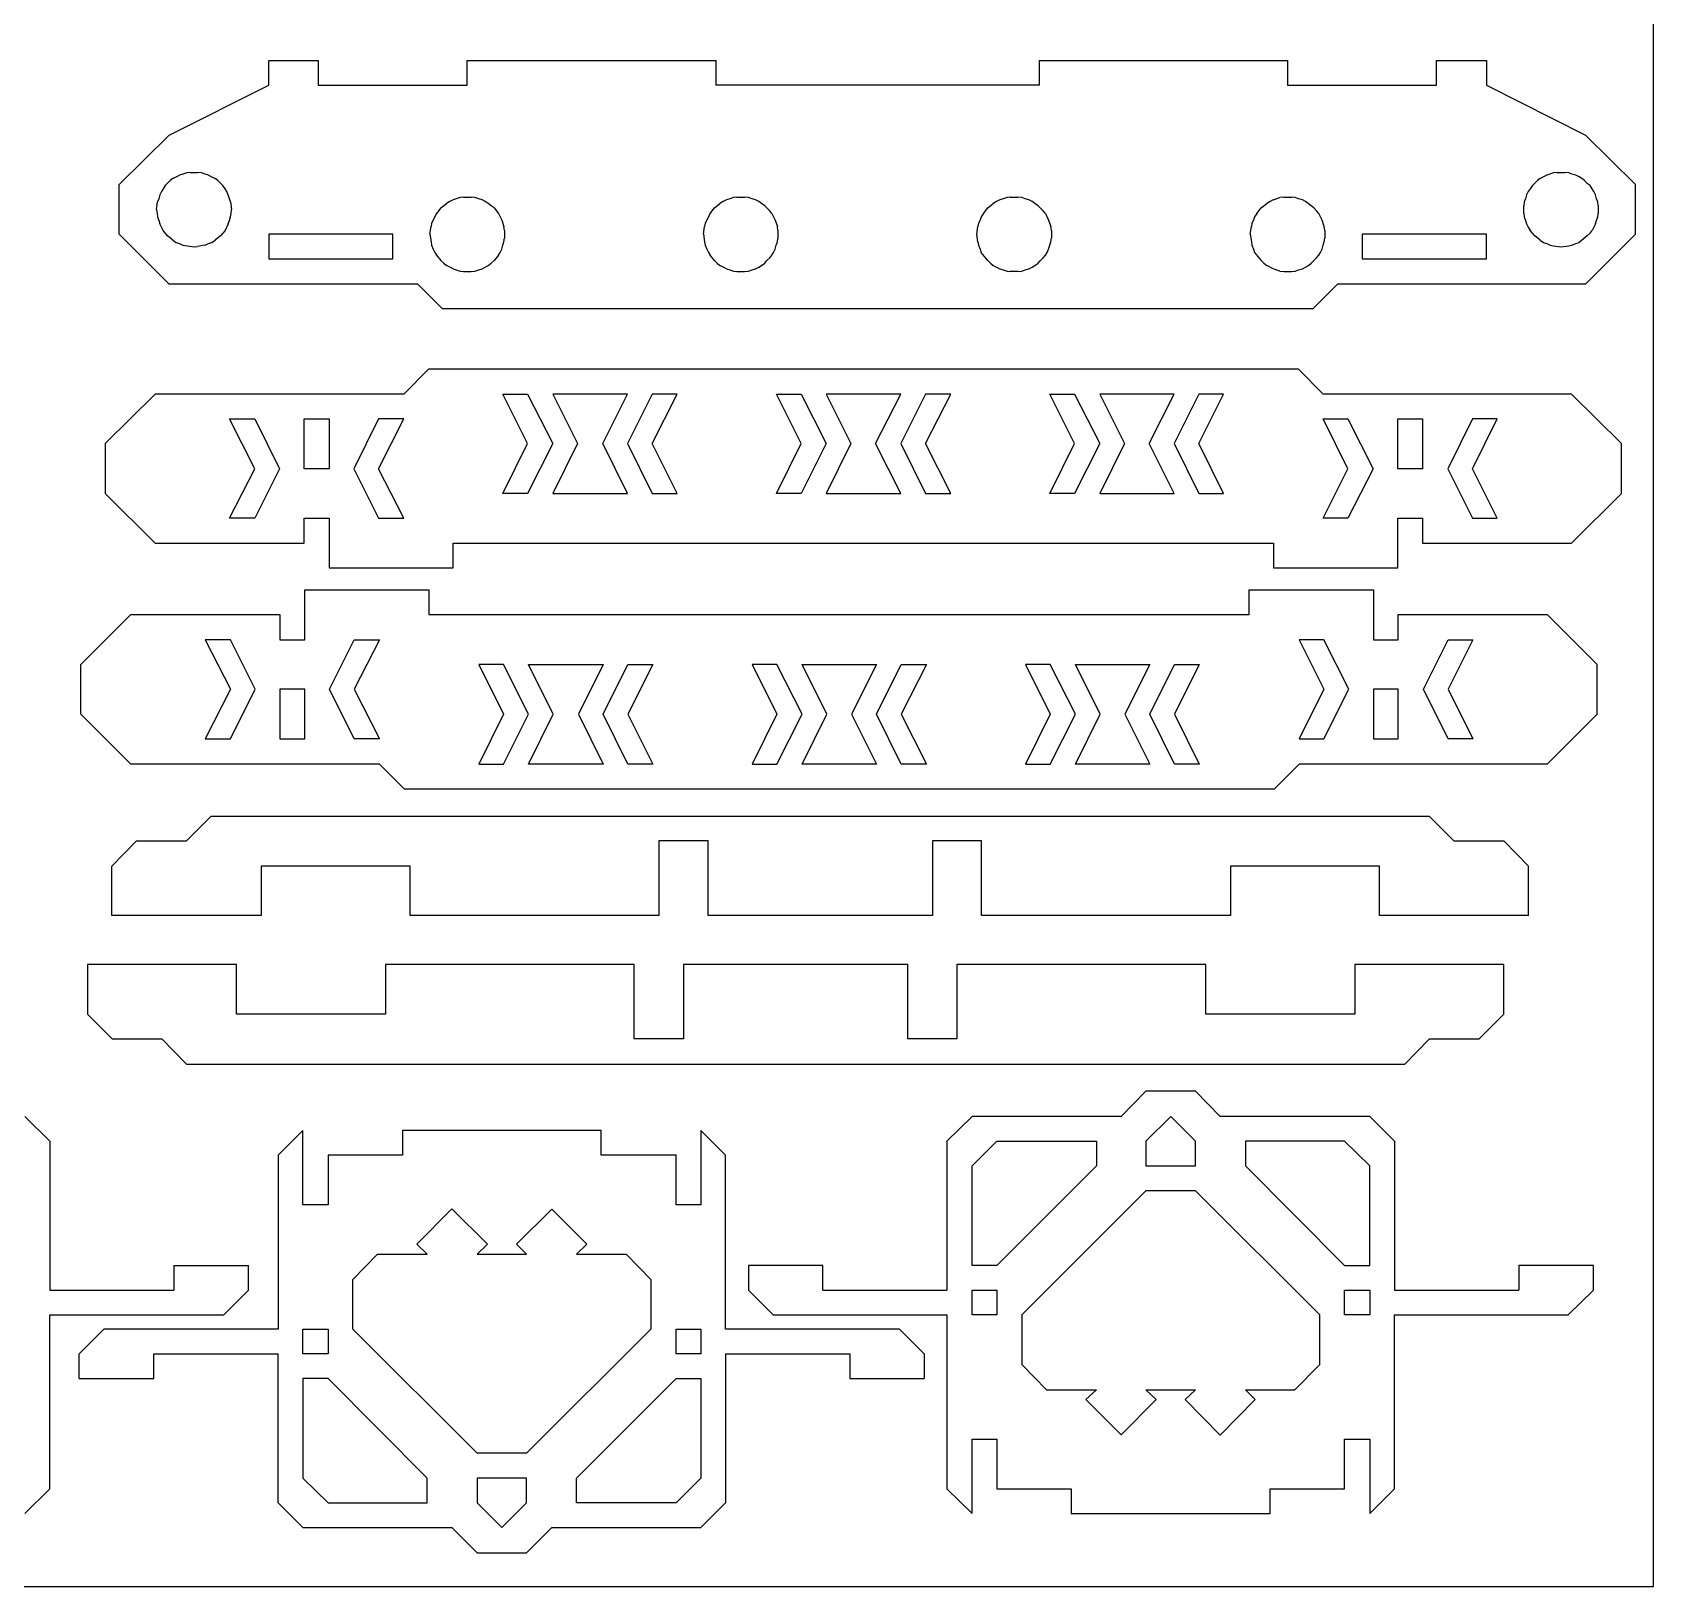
# Model space of a CAD drawing. Extents: x -4665 to 4665, y -2178 to 2178.
# Drawn here: x 2160 to 4665, y -2178 to 224 of the extents above; entities that cross this region are included whole.
import ezdxf

# ---------------------------------------------------------------- set-up
doc = ezdxf.new("R2010")
doc.units = 0
doc.header["$MEASUREMENT"] = 0
doc.layers.get('0').update_dxf_attribs({"linetype": 'CONTINUOUS'})

msp = doc.modelspace()

# ---------------------------------------------------------------- linework, layer by layer
for p, q in [((4664.7, -2178.2), (4664.7, 2178.2)), ((2525.2, 180), (2601.4, 180)), ((2525.2, 141.9), (2525.2, 180)), ((2601.4, 180), (2601.4, 141.9)), ((2831.7, 180), (3216.1, 180)), ((2831.7, 141.9), (2831.7, 180)), ((3216.1, 141.9), (3216.1, 180)), ((3715.6, 180), (4099.1, 180)), ((3715.6, 180), (3715.6, 141.9)), ((4099.1, 180), (4099.1, 141.9)), ((4329.4, 180), (4406.5, 180)), ((4329.4, 141.9), (4329.4, 180)), ((4406.5, 180), (4406.5, 141.9)), ((2371.1, 64.8), (2525.2, 141.9)), ((2601.4, 141.9), (2831.7, 141.9)), ((3715.6, 141.9), (3216.1, 141.9)), ((4099.1, 141.9), (4329.4, 141.9)), ((4406.5, 141.9), (4559.7, 64.8)), ((2294.1, -11.4), (2371.1, 64.8)), ((4559.7, 64.8), (4636.8, -11.4)), ((2377, -2.1), (2387.2, 3)), ((2392.3, 4.7), (2387.2, 3)), ((2398.2, 6.4), (2392.3, 4.7)), ((2404.1, 7.2), (2398.2, 6.4)), ((2404.1, 7.2), (2415.1, 7.2)), ((2421.1, 6.4), (2415.1, 7.2)), ((2427, 4.7), (2421.1, 6.4)), ((2432.1, 3), (2427, 4.7)), ((2432.1, 3), (2442.2, -2.1)), ((4499.6, 3), (4489.5, -2.1)), ((4509.8, 6.4), (4499.6, 3)), ((4515.7, 7.2), (4509.8, 6.4)), ((4515.7, 7.2), (4527.6, 7.2)), ((4533.5, 6.4), (4527.6, 7.2)), ((4538.6, 4.7), (4533.5, 6.4)), ((4544.5, 3), (4538.6, 4.7)), ((4549.6, 0.5), (4544.5, 3)), ((4553.8, -2.1), (4549.6, 0.5)), ((2294.1, -88.4), (2294.1, -11.4)), ((2359.2, -22.4), (2356.7, -27.5)), ((2361.8, -18.2), (2359.2, -22.4)), ((2365.2, -13.1), (2361.8, -18.2)), ((2372.8, -5.5), (2365.2, -13.1)), ((2377, -2.1), (2372.8, -5.5)), ((2446.5, -5.5), (2442.2, -2.1)), ((2446.5, -5.5), (2454.1, -13.1)), ((2457.5, -18.2), (2454.1, -13.1)), ((2460, -22.4), (2457.5, -18.2)), ((2462.5, -27.5), (2460, -22.4)), ((4470.8, -22.4), (4468.3, -27.5)), ((4474.2, -18.2), (4470.8, -22.4)), ((4477.6, -13.1), (4474.2, -18.2)), ((4477.6, -13.1), (4485.2, -5.5)), ((4489.5, -2.1), (4485.2, -5.5)), ((4558, -5.5), (4553.8, -2.1)), ((4562.3, -9.7), (4558, -5.5)), ((4566.5, -13.1), (4562.3, -9.7)), ((4569.9, -18.2), (4566.5, -13.1)), ((4572.4, -22.4), (4569.9, -18.2)), ((4575, -27.5), (4572.4, -22.4)), ((4636.8, -88.4), (4636.8, -11.4)), ((2351.6, -50.3), (2353.3, -38.5)), ((2355, -33.4), (2353.3, -38.5)), ((2356.7, -27.5), (2355, -33.4)), ((2464.2, -33.4), (2462.5, -27.5)), ((2465.9, -38.5), (2464.2, -33.4)), ((2465.9, -38.5), (2467.6, -50.3)), ((2791, -47.8), (2784.3, -56.3)), ((2791, -47.8), (2799.5, -41)), ((2804.6, -37.6), (2799.5, -41)), ((2809.7, -35.1), (2804.6, -37.6)), ((2814.8, -33.4), (2809.7, -35.1)), ((2820.7, -31.7), (2814.8, -33.4)), ((2825.8, -30.9), (2820.7, -31.7)), ((2825.8, -30.9), (2837.6, -30.9)), ((2843.5, -31.7), (2837.6, -30.9)), ((2849.5, -33.4), (2843.5, -31.7)), ((2854.5, -35.1), (2849.5, -33.4)), ((2859.6, -37.6), (2854.5, -35.1)), ((2863.9, -41), (2859.6, -37.6)), ((2868.9, -44.4), (2863.9, -41)), ((2873.2, -47.8), (2868.9, -44.4)), ((2873.2, -47.8), (2879.9, -56.3)), ((3206.8, -56.3), (3213.5, -47.8)), ((3213.5, -47.8), (3222, -41)), ((3227.1, -37.6), (3222, -41)), ((3232.2, -35.1), (3227.1, -37.6)), ((3237.2, -33.4), (3232.2, -35.1)), ((3243.2, -31.7), (3237.2, -33.4)), ((3248.2, -30.9), (3243.2, -31.7)), ((3248.2, -30.9), (3260.1, -30.9)), ((3266, -31.7), (3260.1, -30.9)), ((3272, -33.4), (3266, -31.7)), ((3277, -35.1), (3272, -33.4)), ((3282.1, -37.6), (3277, -35.1)), ((3286.3, -41), (3282.1, -37.6)), ((3291.4, -44.4), (3286.3, -41)), ((3291.4, -44.4), (3299, -52)), ((3629.2, -56.3), (3636, -47.8)), ((3636, -47.8), (3644.5, -41)), ((3649.6, -37.6), (3644.5, -41)), ((3654.6, -35.1), (3649.6, -37.6)), ((3659.7, -33.4), (3654.6, -35.1)), ((3665.7, -31.7), (3659.7, -33.4)), ((3670.7, -30.9), (3665.7, -31.7)), ((3670.7, -30.9), (3682.6, -30.9)), ((3688.5, -31.7), (3682.6, -30.9)), ((3693.6, -33.4), (3688.5, -31.7)), ((3699.5, -35.1), (3693.6, -33.4)), ((3704.6, -37.6), (3699.5, -35.1)), ((3708.8, -41), (3704.6, -37.6)), ((3713.9, -44.4), (3708.8, -41)), ((3713.9, -44.4), (3721.5, -52)), ((4051.7, -56.3), (4058.5, -47.8)), ((4058.5, -47.8), (4067, -41)), ((4072.1, -37.6), (4067, -41)), ((4077.1, -35.1), (4072.1, -37.6)), ((4077.1, -35.1), (4087.3, -31.7)), ((4093.2, -30.9), (4087.3, -31.7)), ((4093.2, -30.9), (4105.1, -30.9)), ((4111, -31.7), (4105.1, -30.9)), ((4116.1, -33.4), (4111, -31.7)), ((4122, -35.1), (4116.1, -33.4)), ((4127.1, -37.6), (4122, -35.1)), ((4139.8, -47.8), (4127.1, -37.6)), ((4144, -52), (4139.8, -47.8)), ((4464.9, -38.5), (4464.1, -44.4)), ((4464.1, -56.3), (4464.1, -44.4)), ((4466.6, -33.4), (4464.9, -38.5)), ((4468.3, -27.5), (4466.6, -33.4)), ((4576.7, -33.4), (4575, -27.5)), ((4578.4, -38.5), (4576.7, -33.4)), ((4579.2, -44.4), (4578.4, -38.5)), ((4579.2, -44.4), (4579.2, -56.3)), ((2351.6, -50.3), (2352.5, -56.3)), ((2352.5, -56.3), (2353.3, -61.3)), ((2353.3, -61.3), (2355, -67.3)), ((2355, -67.3), (2356.7, -72.3)), ((2361.8, -82.5), (2356.7, -72.3)), ((2462.5, -72.3), (2457.5, -82.5)), ((2462.5, -72.3), (2464.2, -67.3)), ((2464.2, -67.3), (2465.9, -61.3)), ((2465.9, -61.3), (2466.8, -56.3)), ((2466.8, -56.3), (2467.6, -50.3)), ((2776.7, -71.5), (2775.8, -76.6)), ((2784.3, -56.3), (2776.7, -71.5)), ((2879.9, -56.3), (2885, -66.4)), ((2885, -66.4), (2888.4, -76.6)), ((3199.1, -71.5), (3198.3, -76.6)), ((3206.8, -56.3), (3199.1, -71.5)), ((3302.4, -56.3), (3299, -52)), ((3302.4, -56.3), (3307.5, -66.4)), ((3307.5, -66.4), (3310.9, -76.6)), ((3621.6, -71.5), (3620.8, -76.6)), ((3624.2, -66.4), (3621.6, -71.5)), ((3625.9, -61.3), (3624.2, -66.4)), ((3629.2, -56.3), (3625.9, -61.3)), ((3724.9, -56.3), (3721.5, -52)), ((3724.9, -56.3), (3730, -66.4)), ((3730, -66.4), (3733.4, -76.6)), ((4044.1, -71.5), (4043.3, -76.6)), ((4046.7, -66.4), (4044.1, -71.5)), ((4048.3, -61.3), (4046.7, -66.4)), ((4051.7, -56.3), (4048.3, -61.3)), ((4147.4, -56.3), (4144, -52)), ((4152.5, -66.4), (4147.4, -56.3)), ((4155.9, -76.6), (4152.5, -66.4)), ((4464.1, -56.3), (4464.9, -61.3)), ((4464.9, -61.3), (4466.6, -67.3)), ((4466.6, -67.3), (4468.3, -72.3)), ((4468.3, -72.3), (4470.8, -77.4)), ((4575, -72.3), (4569.9, -82.5)), ((4575, -72.3), (4576.7, -67.3)), ((4576.7, -67.3), (4578.4, -61.3)), ((4578.4, -61.3), (4579.2, -56.3)), ((2371.1, -165.5), (2294.1, -88.4)), ((2368.6, -91), (2361.8, -82.5)), ((2377, -97.7), (2368.6, -91)), ((2377, -97.7), (2382.1, -101.1)), ((2437.1, -101.1), (2442.2, -97.7)), ((2450.7, -91), (2442.2, -97.7)), ((2457.5, -82.5), (2450.7, -91)), ((2716.5, -88.4), (2525.2, -88.4)), ((2525.2, -88.4), (2525.2, -126.5)), ((2716.5, -126.5), (2716.5, -88.4)), ((2774.1, -88.4), (2775.8, -76.6)), ((2774.1, -88.4), (2775.8, -100.3)), ((2889.3, -82.5), (2888.4, -76.6)), ((2888.4, -100.3), (2889.3, -94.4)), ((2889.3, -82.5), (2889.3, -94.4)), ((3196.6, -88.4), (3198.3, -76.6)), ((3196.6, -88.4), (3198.3, -100.3)), ((3311.7, -82.5), (3310.9, -76.6)), ((3310.9, -100.3), (3311.7, -94.4)), ((3311.7, -82.5), (3311.7, -94.4)), ((3619.1, -88.4), (3620.8, -76.6)), ((3620.8, -100.3), (3619.1, -88.4)), ((3734.2, -82.5), (3733.4, -76.6)), ((3733.4, -100.3), (3734.2, -94.4)), ((3734.2, -82.5), (3734.2, -94.4)), ((4041.6, -88.4), (4043.3, -76.6)), ((4041.6, -88.4), (4043.3, -100.3)), ((4156.7, -82.5), (4155.9, -76.6)), ((4155.9, -100.3), (4156.7, -94.4)), ((4156.7, -82.5), (4156.7, -94.4)), ((4214.3, -88.4), (4214.3, -126.5)), ((4406.5, -88.4), (4214.3, -88.4)), ((4406.5, -126.5), (4406.5, -88.4)), ((4470.8, -77.4), (4474.2, -82.5)), ((4481, -91), (4474.2, -82.5)), ((4489.5, -97.7), (4481, -91)), ((4489.5, -97.7), (4494.5, -101.1)), ((4562.3, -91), (4549.6, -101.1)), ((4636.8, -88.4), (4559.7, -165.5)), ((4562.3, -91), (4566.5, -86.7)), ((4566.5, -86.7), (4569.9, -82.5)), ((2382.1, -101.1), (2387.2, -102.8)), ((2387.2, -102.8), (2392.3, -105.4)), ((2392.3, -105.4), (2410, -107.9)), ((2410, -107.9), (2415.1, -107.1)), ((2427, -105.4), (2415.1, -107.1)), ((2427, -105.4), (2432.1, -102.8)), ((2432.1, -102.8), (2437.1, -101.1)), ((2775.8, -100.3), (2776.7, -105.4)), ((2776.7, -105.4), (2779.2, -111.3)), ((2779.2, -111.3), (2781.7, -116.4)), ((2781.7, -116.4), (2784.3, -120.6)), ((2784.3, -120.6), (2791, -129.1)), ((2879.9, -120.6), (2873.2, -129.1)), ((2879.9, -120.6), (2882.5, -116.4)), ((2882.5, -116.4), (2885, -111.3)), ((2885, -111.3), (2886.7, -105.4)), ((2886.7, -105.4), (2888.4, -100.3)), ((3198.3, -100.3), (3199.1, -105.4)), ((3199.1, -105.4), (3201.7, -111.3)), ((3201.7, -111.3), (3204.2, -116.4)), ((3204.2, -116.4), (3206.8, -120.6)), ((3213.5, -129.1), (3206.8, -120.6)), ((3294.8, -129.1), (3299, -124.8)), ((3299, -124.8), (3302.4, -120.6)), ((3302.4, -120.6), (3305, -116.4)), ((3305, -116.4), (3307.5, -111.3)), ((3307.5, -111.3), (3309.2, -105.4)), ((3309.2, -105.4), (3310.9, -100.3)), ((3620.8, -100.3), (3621.6, -105.4)), ((3621.6, -105.4), (3624.2, -111.3)), ((3624.2, -111.3), (3625.9, -116.4)), ((3636, -129.1), (3625.9, -116.4)), ((3717.3, -129.1), (3721.5, -124.8)), ((3721.5, -124.8), (3724.9, -120.6)), ((3724.9, -120.6), (3727.5, -116.4)), ((3727.5, -116.4), (3730, -111.3)), ((3730, -111.3), (3731.7, -105.4)), ((3731.7, -105.4), (3733.4, -100.3)), ((4043.3, -100.3), (4044.1, -105.4)), ((4044.1, -105.4), (4046.7, -111.3)), ((4046.7, -111.3), (4048.3, -116.4)), ((4048.3, -116.4), (4058.5, -129.1)), ((4135.6, -133.3), (4144, -124.8)), ((4144, -124.8), (4147.4, -120.6)), ((4147.4, -120.6), (4149.9, -116.4)), ((4149.9, -116.4), (4152.5, -111.3)), ((4152.5, -111.3), (4154.2, -105.4)), ((4154.2, -105.4), (4155.9, -100.3)), ((4494.5, -101.1), (4499.6, -102.8)), ((4499.6, -102.8), (4504.7, -105.4)), ((4504.7, -105.4), (4509.8, -106.2)), ((4509.8, -106.2), (4521.6, -107.9)), ((4521.6, -107.9), (4533.5, -106.2)), ((4533.5, -106.2), (4538.6, -105.4)), ((4538.6, -105.4), (4544.5, -102.8)), ((4544.5, -102.8), (4549.6, -101.1)), ((2525.2, -126.5), (2716.5, -126.5)), ((2791, -129.1), (2795.3, -133.3)), ((2795.3, -133.3), (2799.5, -136.7)), ((2809.7, -141.8), (2799.5, -136.7)), ((2809.7, -141.8), (2814.8, -143.5)), ((2814.8, -143.5), (2820.7, -145.2)), ((2820.7, -145.2), (2825.8, -146)), ((2825.8, -146), (2837.6, -146)), ((2837.6, -146), (2843.5, -145.2)), ((2843.5, -145.2), (2849.5, -143.5)), ((2849.5, -143.5), (2854.5, -141.8)), ((2854.5, -141.8), (2859.6, -139.2)), ((2859.6, -139.2), (2863.9, -136.7)), ((2863.9, -136.7), (2868.9, -133.3)), ((2868.9, -133.3), (2873.2, -129.1)), ((3213.5, -129.1), (3217.8, -133.3)), ((3217.8, -133.3), (3222, -136.7)), ((3232.2, -141.8), (3222, -136.7)), ((3232.2, -141.8), (3237.2, -143.5)), ((3237.2, -143.5), (3243.2, -145.2)), ((3243.2, -145.2), (3248.2, -146)), ((3248.2, -146), (3260.1, -146)), ((3260.1, -146), (3266, -145.2)), ((3266, -145.2), (3272, -143.5)), ((3272, -143.5), (3277, -141.8)), ((3277, -141.8), (3282.1, -139.2)), ((3282.1, -139.2), (3286.3, -136.7)), ((3286.3, -136.7), (3291.4, -133.3)), ((3291.4, -133.3), (3294.8, -129.1)), ((3636, -129.1), (3640.3, -133.3)), ((3640.3, -133.3), (3644.5, -136.7)), ((3644.5, -136.7), (3654.6, -141.8)), ((3654.6, -141.8), (3659.7, -143.5)), ((3659.7, -143.5), (3665.7, -145.2)), ((3665.7, -145.2), (3670.7, -146)), ((3682.6, -146), (3670.7, -146)), ((3682.6, -146), (3688.5, -145.2)), ((3688.5, -145.2), (3693.6, -143.5)), ((3693.6, -143.5), (3699.5, -141.8)), ((3699.5, -141.8), (3704.6, -139.2)), ((3704.6, -139.2), (3708.8, -136.7)), ((3708.8, -136.7), (3713.9, -133.3)), ((3713.9, -133.3), (3717.3, -129.1)), ((4058.5, -129.1), (4062.7, -133.3)), ((4062.7, -133.3), (4067, -136.7)), ((4077.1, -141.8), (4067, -136.7)), ((4087.3, -145.2), (4077.1, -141.8)), ((4087.3, -145.2), (4093.2, -146)), ((4093.2, -146), (4105.1, -146)), ((4105.1, -146), (4111, -145.2)), ((4111, -145.2), (4116.1, -143.5)), ((4116.1, -143.5), (4122, -141.8)), ((4122, -141.8), (4127.1, -139.2)), ((4127.1, -139.2), (4131.3, -136.7)), ((4131.3, -136.7), (4135.6, -133.3)), ((4214.3, -126.5), (4406.5, -126.5)), ((2755.5, -165.5), (2371.1, -165.5)), ((2793.6, -203.6), (2755.5, -165.5)), ((4176.2, -165.5), (4138.1, -203.6)), ((4559.7, -165.5), (4176.2, -165.5)), ((4138.1, -203.6), (2793.6, -203.6)), ((2771.8, -296.8), (2733.7, -335.7)), ((4116.3, -296.8), (2771.8, -296.8)), ((4154.4, -335.7), (4116.3, -296.8)), ((2272.2, -411.9), (2349.3, -335.7)), ((2733.7, -335.7), (2349.3, -335.7)), ((2925, -411.9), (2886.9, -335.7)), ((2886.9, -335.7), (2925, -335.7)), ((2925, -335.7), (2964, -411.9)), ((2964, -335.7), (3002.1, -411.9)), ((3079.1, -335.7), (2964, -335.7)), ((3041, -411.9), (3079.1, -335.7)), ((3117.2, -335.7), (3079.1, -411.9)), ((3156.2, -335.7), (3117.2, -335.7)), ((3117.2, -411.9), (3156.2, -335.7)), ((3347.5, -411.9), (3309.4, -335.7)), ((3309.4, -335.7), (3347.5, -335.7)), ((3347.5, -335.7), (3386.5, -411.9)), ((3386.5, -335.7), (3424.6, -411.9)), ((3501.6, -335.7), (3386.5, -335.7)), ((3462.7, -411.9), (3501.6, -335.7)), ((3539.7, -335.7), (3501.6, -411.9)), ((3578.7, -335.7), (3539.7, -335.7)), ((3539.7, -411.9), (3578.7, -335.7)), ((3770, -411.9), (3731.9, -335.7)), ((3731.9, -335.7), (3770, -335.7)), ((3770, -335.7), (3808.9, -411.9)), ((3924.1, -335.7), (3808.9, -335.7)), ((3808.9, -335.7), (3847, -411.9)), ((3885.1, -411.9), (3924.1, -335.7)), ((3962.2, -335.7), (3924.1, -411.9)), ((4000.3, -335.7), (3962.2, -335.7)), ((3962.2, -411.9), (4000.3, -335.7)), ((4537.9, -335.7), (4154.4, -335.7)), ((4615, -411.9), (4537.9, -335.7)), ((2464.4, -373.8), (2503.4, -373.8)), ((2503.4, -450.9), (2464.4, -373.8)), ((2503.4, -373.8), (2541.5, -450.9)), ((2579.6, -450.9), (2579.6, -373.8)), ((2579.6, -373.8), (2618.5, -373.8)), ((2618.5, -373.8), (2618.5, -450.9)), ((2694.7, -373.8), (2656.6, -450.9)), ((2733.7, -373.8), (2694.7, -373.8)), ((2694.7, -450.9), (2733.7, -373.8)), ((4192.5, -450.9), (4154.4, -373.8)), ((4154.4, -373.8), (4192.5, -373.8)), ((4192.5, -373.8), (4231.4, -450.9)), ((4269.5, -450.9), (4269.5, -373.8)), ((4269.5, -373.8), (4307.6, -373.8)), ((4307.6, -373.8), (4307.6, -450.9)), ((4384.7, -373.8), (4346.6, -450.9)), ((4422.8, -373.8), (4384.7, -373.8)), ((4384.7, -450.9), (4422.8, -373.8)), ((2272.2, -411.9), (2272.2, -489)), ((2886.9, -489), (2925, -411.9)), ((2964, -411.9), (2925, -489)), ((3002.1, -411.9), (2964, -489)), ((3079.1, -489), (3041, -411.9)), ((3079.1, -411.9), (3117.2, -489)), ((3156.2, -489), (3117.2, -411.9)), ((3309.4, -489), (3347.5, -411.9)), ((3386.5, -411.9), (3347.5, -489)), ((3424.6, -411.9), (3386.5, -489)), ((3501.6, -489), (3462.7, -411.9)), ((3501.6, -411.9), (3539.7, -489)), ((3578.7, -489), (3539.7, -411.9)), ((3731.9, -489), (3770, -411.9)), ((3808.9, -411.9), (3770, -489)), ((3847, -411.9), (3808.9, -489)), ((3924.1, -489), (3885.1, -411.9)), ((3924.1, -411.9), (3962.2, -489)), ((4000.3, -489), (3962.2, -411.9)), ((4615, -489), (4615, -411.9)), ((2464.4, -527.1), (2503.4, -450.9)), ((2541.5, -450.9), (2503.4, -527.1)), ((2618.5, -450.9), (2579.6, -450.9)), ((2656.6, -450.9), (2694.7, -527.1)), ((2733.7, -527.1), (2694.7, -450.9)), ((4154.4, -527.1), (4192.5, -450.9)), ((4231.4, -450.9), (4192.5, -527.1)), ((4307.6, -450.9), (4269.5, -450.9)), ((4346.6, -450.9), (4384.7, -527.1)), ((4422.8, -527.1), (4384.7, -450.9)), ((2272.2, -489), (2349.3, -566)), ((2925, -489), (2886.9, -489)), ((2964, -489), (3079.1, -489)), ((3117.2, -489), (3156.2, -489)), ((3347.5, -489), (3309.4, -489)), ((3386.5, -489), (3501.6, -489)), ((3539.7, -489), (3578.7, -489)), ((3770, -489), (3731.9, -489)), ((3808.9, -489), (3924.1, -489)), ((3962.2, -489), (4000.3, -489)), ((4537.9, -566), (4615, -489)), ((2503.4, -527.1), (2464.4, -527.1)), ((2579.6, -566), (2579.6, -527.1)), ((2579.6, -527.1), (2618.5, -527.1)), ((2618.5, -527.1), (2618.5, -604.1)), ((2694.7, -527.1), (2733.7, -527.1)), ((4192.5, -527.1), (4154.4, -527.1)), ((4269.5, -604.1), (4269.5, -527.1)), ((4269.5, -527.1), (4307.6, -527.1)), ((4307.6, -527.1), (4307.6, -566)), ((4384.7, -527.1), (4422.8, -527.1)), ((2349.3, -566), (2579.6, -566)), ((2809.9, -604.1), (2809.9, -566)), ((2809.9, -566), (4077.3, -566)), ((4077.3, -566), (4077.3, -604.1)), ((4307.6, -566), (4537.9, -566)), ((2618.5, -604.1), (2809.9, -604.1)), ((4077.3, -604.1), (4269.5, -604.1)), ((2581, -638), (2772.4, -638)), ((2581, -715.1), (2581, -638)), ((2772.4, -638), (2772.4, -676.1)), ((4039.8, -638), (4232, -638)), ((4039.8, -676.1), (4039.8, -638)), ((4232, -638), (4232, -715.1)), ((2234.7, -753.2), (2311.8, -676.1)), ((2311.8, -676.1), (2542.1, -676.1)), ((2542.1, -676.1), (2542.1, -715.1)), ((2772.4, -676.1), (4039.8, -676.1)), ((4270.1, -676.1), (4500.4, -676.1)), ((4270.1, -715.1), (4270.1, -676.1)), ((4500.4, -676.1), (4577.5, -753.2)), ((2426.9, -715.1), (2465.9, -791.3)), ((2465.9, -715.1), (2426.9, -715.1)), ((2504, -791.3), (2465.9, -715.1)), ((2542.1, -715.1), (2581, -715.1)), ((2619.1, -791.3), (2657.2, -715.1)), ((2657.2, -715.1), (2696.2, -715.1)), ((2696.2, -715.1), (2657.2, -791.3)), ((4116.9, -715.1), (4155, -791.3)), ((4155, -715.1), (4116.9, -715.1)), ((4193.9, -791.3), (4155, -715.1)), ((4232, -715.1), (4270.1, -715.1)), ((4309.1, -791.3), (4347.2, -715.1)), ((4347.2, -715.1), (4385.3, -715.1)), ((4385.3, -715.1), (4347.2, -791.3)), ((2234.7, -830.2), (2234.7, -753.2)), ((2849.4, -753.2), (2887.5, -830.2)), ((2887.5, -753.2), (2849.4, -753.2)), ((2926.5, -830.2), (2887.5, -753.2)), ((2964.6, -830.2), (2926.5, -753.2)), ((2926.5, -753.2), (3041.6, -753.2)), ((3041.6, -753.2), (3003.5, -830.2)), ((3041.6, -830.2), (3079.7, -753.2)), ((3079.7, -753.2), (3118.7, -753.2)), ((3118.7, -753.2), (3079.7, -830.2)), ((3310, -753.2), (3271.9, -753.2)), ((3271.9, -753.2), (3310, -830.2)), ((3349, -830.2), (3310, -753.2)), ((3387.1, -830.2), (3349, -753.2)), ((3349, -753.2), (3464.1, -753.2)), ((3464.1, -753.2), (3425.2, -830.2)), ((3464.1, -830.2), (3502.2, -753.2)), ((3502.2, -753.2), (3541.2, -753.2)), ((3541.2, -753.2), (3502.2, -830.2)), ((3732.5, -753.2), (3694.4, -753.2)), ((3694.4, -753.2), (3732.5, -830.2)), ((3771.4, -830.2), (3732.5, -753.2)), ((3809.5, -830.2), (3771.4, -753.2)), ((3771.4, -753.2), (3886.6, -753.2)), ((3886.6, -753.2), (3847.6, -830.2)), ((3886.6, -830.2), (3924.7, -753.2)), ((3924.7, -753.2), (3962.8, -753.2)), ((3962.8, -753.2), (3924.7, -830.2)), ((4577.5, -830.2), (4577.5, -753.2)), ((2465.9, -791.3), (2426.9, -868.3)), ((2465.9, -868.3), (2504, -791.3)), ((2542.1, -791.3), (2542.1, -868.3)), ((2581, -791.3), (2542.1, -791.3)), ((2581, -868.3), (2581, -791.3)), ((2657.2, -868.3), (2619.1, -791.3)), ((2657.2, -791.3), (2696.2, -868.3)), ((4155, -791.3), (4116.9, -868.3)), ((4155, -868.3), (4193.9, -791.3)), ((4232, -791.3), (4232, -868.3)), ((4270.1, -791.3), (4232, -791.3)), ((4270.1, -868.3), (4270.1, -791.3)), ((4347.2, -868.3), (4309.1, -791.3)), ((4347.2, -791.3), (4385.3, -868.3)), ((2234.7, -830.2), (2311.8, -907.3)), ((2887.5, -830.2), (2849.4, -907.3)), ((2887.5, -907.3), (2926.5, -830.2)), ((2926.5, -907.3), (2964.6, -830.2)), ((3003.5, -830.2), (3041.6, -907.3)), ((3079.7, -907.3), (3041.6, -830.2)), ((3079.7, -830.2), (3118.7, -907.3)), ((3310, -830.2), (3271.9, -907.3)), ((3310, -907.3), (3349, -830.2)), ((3349, -907.3), (3387.1, -830.2)), ((3425.2, -830.2), (3464.1, -907.3)), ((3502.2, -907.3), (3464.1, -830.2)), ((3502.2, -830.2), (3541.2, -907.3)), ((3732.5, -830.2), (3694.4, -907.3)), ((3732.5, -907.3), (3771.4, -830.2)), ((3771.4, -907.3), (3809.5, -830.2)), ((3847.6, -830.2), (3886.6, -907.3)), ((3924.7, -907.3), (3886.6, -830.2)), ((3924.7, -830.2), (3962.8, -907.3)), ((4577.5, -830.2), (4500.4, -907.3)), ((2426.9, -868.3), (2465.9, -868.3)), ((2542.1, -868.3), (2581, -868.3)), ((2696.2, -868.3), (2657.2, -868.3)), ((4116.9, -868.3), (4155, -868.3)), ((4232, -868.3), (4270.1, -868.3)), ((4385.3, -868.3), (4347.2, -868.3)), ((2696.2, -907.3), (2311.8, -907.3)), ((2734.3, -945.4), (2696.2, -907.3)), ((2849.4, -907.3), (2887.5, -907.3)), ((3041.6, -907.3), (2926.5, -907.3)), ((3118.7, -907.3), (3079.7, -907.3)), ((3271.9, -907.3), (3310, -907.3)), ((3464.1, -907.3), (3349, -907.3)), ((3541.2, -907.3), (3502.2, -907.3)), ((3694.4, -907.3), (3732.5, -907.3)), ((3886.6, -907.3), (3771.4, -907.3)), ((3962.8, -907.3), (3924.7, -907.3)), ((4116.9, -907.3), (4078.8, -945.4)), ((4500.4, -907.3), (4116.9, -907.3)), ((2734.3, -945.4), (4078.8, -945.4)), ((2398, -1025.8), (2436.1, -987.7)), ((2436.1, -987.7), (4318.2, -987.7)), ((4318.2, -987.7), (4356.3, -1025.8)), ((2282.8, -1064.8), (2320.9, -1025.8)), ((2320.9, -1025.8), (2398, -1025.8)), ((3127.8, -1025.8), (3127.8, -1141)), ((3204, -1025.8), (3127.8, -1025.8)), ((3204, -1141), (3204, -1025.8)), ((3550.3, -1025.8), (3550.3, -1141)), ((3626.5, -1025.8), (3550.3, -1025.8)), ((3626.5, -1141), (3626.5, -1025.8)), ((4356.3, -1025.8), (4433.4, -1025.8)), ((4433.4, -1025.8), (4471.5, -1064.8)), ((2282.8, -1141), (2282.8, -1064.8)), ((2513.1, -1064.8), (2513.1, -1141)), ((2743.4, -1064.8), (2513.1, -1064.8)), ((2743.4, -1141), (2743.4, -1064.8)), ((4010.9, -1064.8), (4010.9, -1141)), ((4241.2, -1064.8), (4010.9, -1064.8)), ((4241.2, -1141), (4241.2, -1064.8)), ((4471.5, -1141), (4471.5, -1064.8)), ((2513.1, -1141), (2282.8, -1141)), ((3127.8, -1141), (2743.4, -1141)), ((3550.3, -1141), (3204, -1141)), ((4010.9, -1141), (3626.5, -1141)), ((4471.5, -1141), (4241.2, -1141)), ((2475.1, -1216.7), (2244.8, -1216.7)), ((2244.8, -1216.7), (2244.8, -1293.8)), ((2475.1, -1293.8), (2475.1, -1216.7)), ((3089.7, -1216.7), (2705.4, -1216.7)), ((2705.4, -1216.7), (2705.4, -1293.8)), ((3089.7, -1331.9), (3089.7, -1216.7)), ((3512.2, -1216.7), (3165.9, -1216.7)), ((3165.9, -1216.7), (3165.9, -1331.9)), ((3512.2, -1331.9), (3512.2, -1216.7)), ((3972.8, -1216.7), (3588.4, -1216.7)), ((3588.4, -1216.7), (3588.4, -1331.9)), ((3972.8, -1293.8), (3972.8, -1216.7)), ((4433.4, -1216.7), (4203.1, -1216.7)), ((4203.1, -1216.7), (4203.1, -1293.8)), ((4433.4, -1293.8), (4433.4, -1216.7)), ((2244.8, -1293.8), (2282.9, -1331.9)), ((2705.4, -1293.8), (2475.1, -1293.8)), ((4203.1, -1293.8), (3972.8, -1293.8)), ((4395.3, -1331.9), (4433.4, -1293.8)), ((2282.9, -1331.9), (2359.9, -1331.9)), ((2359.9, -1331.9), (2398, -1370.8)), ((3165.9, -1331.9), (3089.7, -1331.9)), ((3588.4, -1331.9), (3512.2, -1331.9)), ((4280.2, -1370.8), (4318.3, -1331.9)), ((4318.3, -1331.9), (4395.3, -1331.9)), ((2398, -1370.8), (4280.2, -1370.8)), ((3880, -1412.7), (3841.9, -1451.6)), ((3957, -1412.7), (3880, -1412.7)), ((3995.1, -1451.6), (3957, -1412.7)), ((2187, -1489.7), (2148.1, -1451.6)), ((3611.6, -1451.6), (3572.7, -1489.7)), ((3841.9, -1451.6), (3611.6, -1451.6)), ((3918.9, -1451.6), (3880, -1489.7)), ((3957, -1489.7), (3918.9, -1451.6)), ((4226.3, -1451.6), (3995.1, -1451.6)), ((4264.4, -1489.7), (4226.3, -1451.6)), ((2577.8, -1473.3), (2539.7, -1511.4)), ((2577.8, -1588.4), (2577.8, -1473.3)), ((3038.4, -1473.3), (2731.9, -1473.3)), ((2731.9, -1473.3), (2731.9, -1511.4)), ((3038.4, -1511.4), (3038.4, -1473.3)), ((3230.6, -1511.4), (3192.5, -1473.3)), ((3192.5, -1473.3), (3192.5, -1588.4)), ((2187, -1489.7), (2187, -1720)), ((3572.7, -1489.7), (3572.7, -1720)), ((3611.6, -1527.8), (3649.7, -1489.7)), ((3649.7, -1489.7), (3803.8, -1489.7)), ((3803.8, -1489.7), (3803.8, -1527.8)), ((3880, -1489.7), (3880, -1527.8)), ((3957, -1527.8), (3957, -1489.7)), ((4034.1, -1489.7), (4034.1, -1527.8)), ((4187.3, -1489.7), (4034.1, -1489.7)), ((4226.3, -1527.8), (4187.3, -1489.7)), ((4264.4, -1489.7), (4264.4, -1720)), ((2539.7, -1511.4), (2539.7, -1780.6)), ((2731.9, -1511.4), (2616.7, -1511.4)), ((2616.7, -1511.4), (2616.7, -1588.4)), ((3154.4, -1511.4), (3038.4, -1511.4)), ((3154.4, -1588.4), (3154.4, -1511.4)), ((3230.6, -1780.6), (3230.6, -1511.4)), ((3611.6, -1681.9), (3611.6, -1527.8)), ((3803.8, -1527.8), (3649.7, -1681.9)), ((3880, -1527.8), (3957, -1527.8)), ((4034.1, -1527.8), (4187.3, -1681.9)), ((4226.3, -1681.9), (4226.3, -1527.8)), ((3880, -1566.8), (3688.7, -1758.1)), ((3957, -1566.8), (3880, -1566.8)), ((4149.2, -1758.1), (3957, -1566.8)), ((2616.7, -1588.4), (2577.8, -1588.4)), ((2808.1, -1594.3), (2753.9, -1649.3)), ((2863.1, -1649.3), (2808.1, -1594.3)), ((2962.2, -1595.2), (2908, -1649.3)), ((3016.3, -1649.3), (2962.2, -1595.2)), ((3192.5, -1588.4), (3154.4, -1588.4)), ((2753.9, -1649.3), (2770, -1664.6)), ((2847, -1664.6), (2863.1, -1649.3)), ((2908, -1649.3), (2923.2, -1664.6)), ((3000.3, -1664.6), (3016.3, -1649.3)), ((2654.8, -1703.5), (2692.9, -1664.6)), ((2692.9, -1664.6), (2770, -1664.6)), ((2847, -1664.6), (2923.2, -1664.6)), ((3000.3, -1664.6), (3077.3, -1664.6)), ((3077.3, -1664.6), (3115.4, -1703.5)), ((2378.4, -1681.9), (2493.5, -1681.9)), ((2378.4, -1681.9), (2378.4, -1720)), ((2493.5, -1720), (2493.5, -1681.9)), ((3266.2, -1681.9), (3266.2, -1720)), ((3381.3, -1681.9), (3266.2, -1681.9)), ((3381.3, -1720), (3381.3, -1681.9)), ((3649.7, -1681.9), (3611.6, -1681.9)), ((4187.3, -1681.9), (4226.3, -1681.9)), ((4571.7, -1681.9), (4456.6, -1681.9)), ((4456.6, -1681.9), (4456.6, -1720)), ((4571.7, -1720), (4571.7, -1681.9)), ((2187, -1720), (2378.4, -1720)), ((2455.4, -1758.1), (2493.5, -1720)), ((2654.8, -1780.6), (2654.8, -1703.5)), ((3115.4, -1703.5), (3115.4, -1780.6)), ((3266.2, -1720), (3304.3, -1758.1)), ((3381.3, -1720), (3572.7, -1720)), ((3611.6, -1758.1), (3611.6, -1720)), ((3611.6, -1720), (3649.7, -1720)), ((3649.7, -1720), (3649.7, -1758.1)), ((4187.3, -1758.1), (4187.3, -1720)), ((4187.3, -1720), (4226.3, -1720)), ((4226.3, -1720), (4226.3, -1758.1)), ((4264.4, -1720), (4456.6, -1720)), ((4532.8, -1758.1), (4571.7, -1720)), ((2187, -1758.1), (2455.4, -1758.1)), ((2187, -2027.3), (2187, -1758.1)), ((3304.3, -1758.1), (3572.7, -1758.1)), ((3572.7, -1758.1), (3572.7, -2027.3)), ((3649.7, -1758.1), (3611.6, -1758.1)), ((3688.7, -1758.1), (3688.7, -1835.1)), ((4149.2, -1835.1), (4149.2, -1758.1)), ((4226.3, -1758.1), (4187.3, -1758.1)), ((4264.4, -1758.1), (4532.8, -1758.1)), ((4264.4, -2027.3), (4264.4, -1758.1)), ((2270.4, -1780.6), (2232.3, -1818.7)), ((2539.7, -1780.6), (2270.4, -1780.6)), ((2577.8, -1818.7), (2577.8, -1780.6)), ((2577.8, -1780.6), (2616.7, -1780.6)), ((2616.7, -1780.6), (2616.7, -1818.7)), ((2847, -1971.9), (2654.8, -1780.6)), ((3115.4, -1780.6), (2923.2, -1971.9)), ((3154.4, -1818.7), (3154.4, -1780.6)), ((3154.4, -1780.6), (3192.5, -1780.6)), ((3192.5, -1780.6), (3192.5, -1818.7)), ((3499.8, -1780.6), (3230.6, -1780.6)), ((3537.9, -1818.7), (3499.8, -1780.6)), ((2232.3, -1856.8), (2232.3, -1818.7)), ((2347.5, -1856.8), (2347.5, -1818.7)), ((2347.5, -1818.7), (2539.7, -1818.7)), ((2539.7, -2049), (2539.7, -1818.7)), ((2616.7, -1818.7), (2577.8, -1818.7)), ((3192.5, -1818.7), (3154.4, -1818.7)), ((3230.6, -1818.7), (3422.7, -1818.7)), ((3230.6, -1818.7), (3230.6, -2049)), ((3422.7, -1818.7), (3422.7, -1856.8)), ((3537.9, -1818.7), (3537.9, -1856.8)), ((3688.7, -1835.1), (3726.8, -1874.1)), ((4110.3, -1874.1), (4149.2, -1835.1)), ((2232.3, -1856.8), (2347.5, -1856.8)), ((2577.8, -1856.8), (2577.8, -2010.9)), ((2616.7, -1856.8), (2577.8, -1856.8)), ((2770, -2010.9), (2616.7, -1856.8)), ((3000.3, -2010.9), (3154.4, -1856.8)), ((3154.4, -1856.8), (3192.5, -1856.8)), ((3192.5, -1856.8), (3192.5, -2010.9)), ((3422.7, -1856.8), (3537.9, -1856.8)), ((3726.8, -1874.1), (3803.8, -1874.1)), ((3803.8, -1874.1), (3787.7, -1889.3)), ((3880, -1874.1), (3957, -1874.1)), ((3896.1, -1889.3), (3880, -1874.1)), ((3957, -1874.1), (3940.9, -1889.3)), ((4049.3, -1889.3), (4034.1, -1874.1)), ((4034.1, -1874.1), (4110.3, -1874.1)), ((3787.7, -1889.3), (3841.9, -1943.5)), ((3841.9, -1943.5), (3896.1, -1889.3)), ((3940.9, -1889.3), (3995.1, -1944.4)), ((3995.1, -1944.4), (4049.3, -1889.3)), ((3611.6, -2065.4), (3611.6, -1950.3)), ((3611.6, -1950.3), (3649.7, -1950.3)), ((3649.7, -1950.3), (3649.7, -2027.3)), ((4187.3, -2027.3), (4187.3, -1950.3)), ((4187.3, -1950.3), (4226.3, -1950.3)), ((4226.3, -1950.3), (4226.3, -2065.4)), ((2923.2, -1971.9), (2847, -1971.9)), ((2148.1, -2065.4), (2187, -2027.3)), ((2577.8, -2010.9), (2616.7, -2049)), ((2770, -2049), (2770, -2010.9)), ((2847, -2010.9), (2847, -2049)), ((2923.2, -2010.9), (2847, -2010.9)), ((2923.2, -2049), (2923.2, -2010.9)), ((3000.3, -2049), (3000.3, -2010.9)), ((3192.5, -2010.9), (3154.4, -2049)), ((3572.7, -2027.3), (3611.6, -2065.4)), ((3649.7, -2027.3), (3764.8, -2027.3)), ((3764.8, -2027.3), (3764.8, -2065.4)), ((4072.2, -2065.4), (4072.2, -2027.3)), ((4072.2, -2027.3), (4187.3, -2027.3)), ((4226.3, -2065.4), (4264.4, -2027.3)), ((2539.7, -2049), (2577.8, -2087.1)), ((2616.7, -2049), (2770, -2049)), ((2847, -2049), (2885.1, -2087.1)), ((2885.1, -2087.1), (2923.2, -2049)), ((3154.4, -2049), (3000.3, -2049)), ((3192.5, -2087.1), (3230.6, -2049)), ((3764.8, -2065.4), (4072.2, -2065.4)), ((2577.8, -2087.1), (2808.1, -2087.1)), ((2808.1, -2087.1), (2847, -2126)), ((2923.2, -2126), (2962.2, -2087.1)), ((2962.2, -2087.1), (3192.5, -2087.1)), ((2847, -2126), (2923.2, -2126)), ((-4664.7, -2178.2), (4664.7, -2178.2))]:
    msp.add_line(p, q)

doc.saveas('drawing.dxf')
